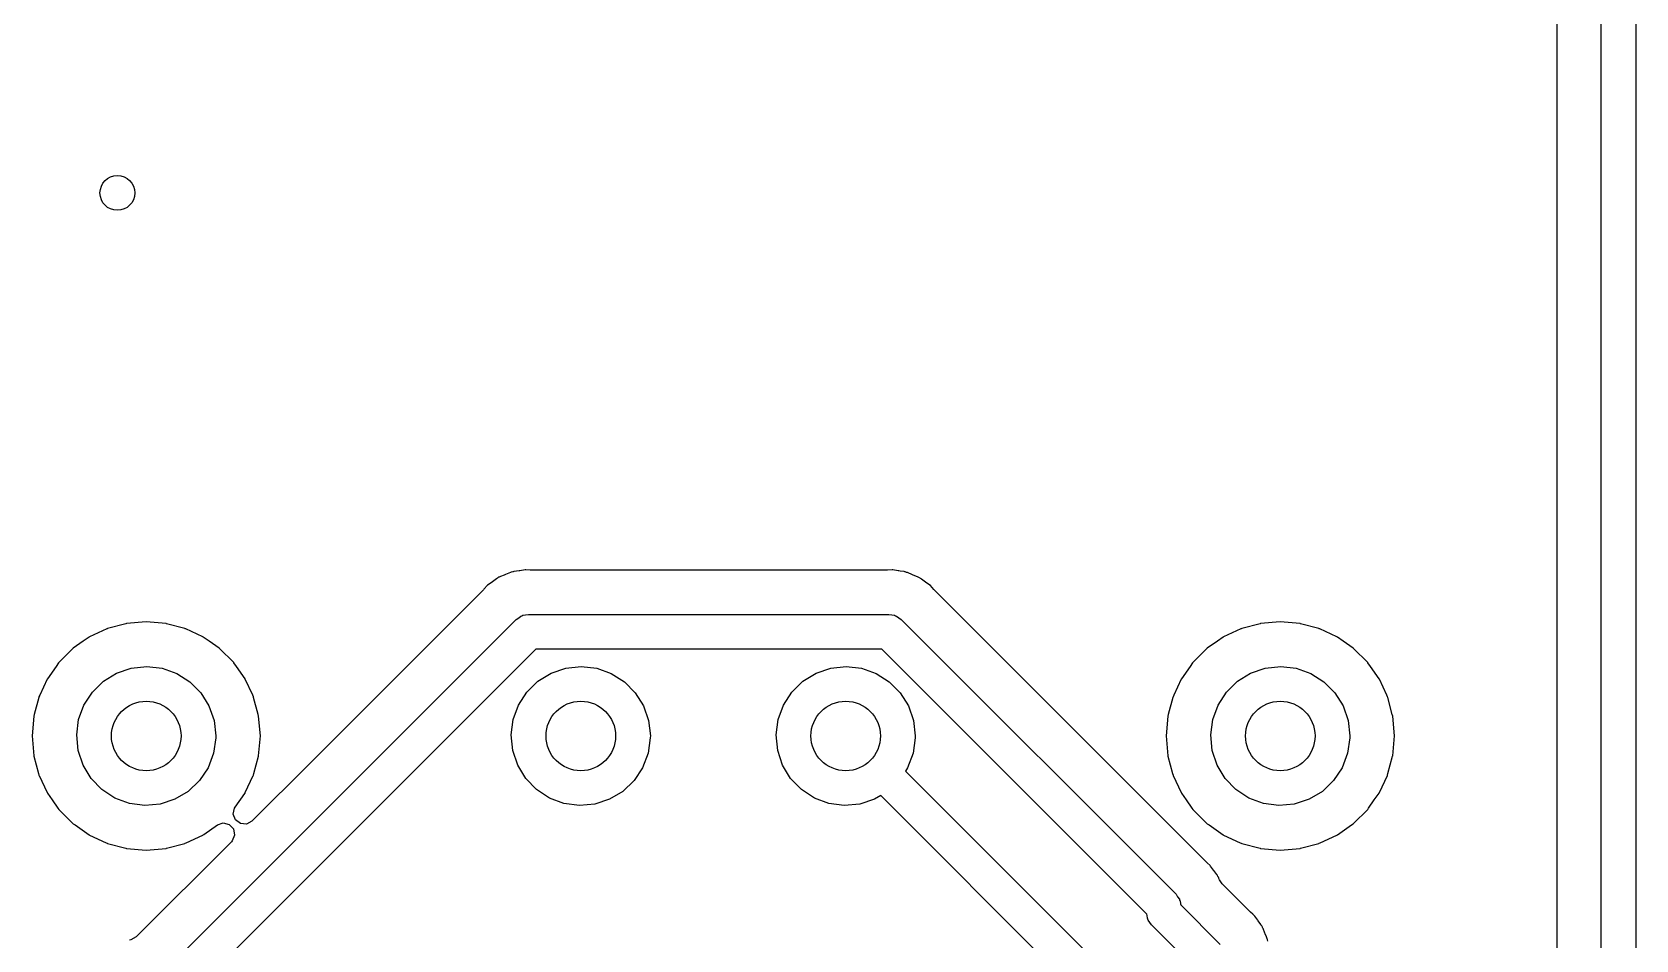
# Model space of a CAD drawing. Extents: x 61 to 228, y -146 to -45.
# Drawn here: x 87.92 to 106.37, y -75.91 to -65.46 of the extents above; entities that cross this region are included whole.
import ezdxf

# ---------------------------------------------------------------- set-up
doc = ezdxf.new("R2010")
doc.units = 0
doc.layers.add('BLACK', color=7, linetype='CONTINUOUS')

msp = doc.modelspace()

# ---------------------------------------------------------------- linework, layer by layer
at = {"layer": 'BLACK', "linetype": 'CONTINUOUS'}
for p, q in [((106.372, -64.1095), (106.372, -79.2483)), ((105.972, -79.1652), (105.972, -64.2694)), ((105.463, -64.6413), (105.463, -78.8199)), ((93.2161, -71.7835), (93.2108, -71.7874)), ((93.2608, -71.7492), (93.2161, -71.7835)), ((93.2668, -71.7446), (93.2608, -71.7492)), ((93.2608, -71.7492), (93.2608, -71.7492)), ((93.2738, -71.7415), (93.2668, -71.7446)), ((93.2761, -71.7402), (93.2738, -71.7415)), ((93.2908, -71.7319), (93.2761, -71.7402)), ((93.2932, -71.7307), (93.2908, -71.7319)), ((93.2995, -71.7264), (93.2932, -71.7307)), ((93.3066, -71.7237), (93.2995, -71.7264)), ((93.351, -71.7069), (93.3066, -71.7237)), ((93.3066, -71.7237), (93.3066, -71.7237)), ((93.3592, -71.7038), (93.351, -71.7069)), ((93.3653, -71.7013), (93.3592, -71.7038)), ((93.4238, -71.6756), (93.3653, -71.7013)), ((93.4313, -71.6743), (93.4238, -71.6756)), ((93.4338, -71.6736), (93.4313, -71.6743)), ((93.4502, -71.6691), (93.4338, -71.6736)), ((93.4528, -71.6685), (93.4502, -71.6691)), ((93.4599, -71.6658), (93.4528, -71.6685)), ((93.5233, -71.6581), (93.4599, -71.6658)), ((93.5298, -71.6572), (93.5233, -71.6581)), ((93.5928, -71.6462), (93.5298, -71.6572)), ((93.6003, -71.6467), (93.5928, -71.6462)), ((93.6505, -71.6501), (93.6003, -71.6467)), ((93.6003, -71.6467), (93.6003, -71.6467)), ((93.659, -71.6504), (93.6505, -71.6501)), ((97.7523, -71.6504), (93.659, -71.6504)), ((97.7596, -71.6502), (97.7523, -71.6504)), ((97.8142, -71.647), (97.7596, -71.6502)), ((97.8218, -71.6466), (97.8142, -71.647)), ((97.8142, -71.647), (97.8142, -71.647)), ((97.8846, -71.6582), (97.8218, -71.6466)), ((97.8911, -71.6593), (97.8846, -71.6582)), ((97.9065, -71.6613), (97.8911, -71.6593)), ((97.9469, -71.6666), (97.9065, -71.6613)), ((97.9544, -71.6676), (97.9469, -71.6666)), ((97.9469, -71.6666), (97.9469, -71.6666)), ((97.9615, -71.6704), (97.9544, -71.6676)), ((97.9641, -71.671), (97.9615, -71.6704)), ((97.9804, -71.6757), (97.9641, -71.671)), ((97.9829, -71.6765), (97.9804, -71.6757)), ((97.9904, -71.6778), (97.9829, -71.6765)), ((98.0486, -71.7041), (97.9904, -71.6778)), ((98.0547, -71.7067), (98.0486, -71.7041)), ((98.1071, -71.7271), (98.0547, -71.7067)), ((98.1142, -71.7299), (98.1071, -71.7271)), ((98.1071, -71.7271), (98.1071, -71.7271)), ((98.1204, -71.7343), (98.1142, -71.7299)), ((98.1228, -71.7355), (98.1204, -71.7343)), ((98.1375, -71.7439), (98.1228, -71.7355)), ((98.1398, -71.7453), (98.1375, -71.7439)), ((98.1467, -71.7484), (98.1398, -71.7453)), ((98.1526, -71.7531), (98.1467, -71.7484)), ((98.1969, -71.7878), (98.1526, -71.7531)), ((93.1117, -71.8753), (91.1125, -73.8746)), ((93.1167, -71.8701), (93.1117, -71.8753)), ((93.1581, -71.8235), (93.1167, -71.8701)), ((93.2108, -71.7874), (93.1581, -71.8235)), ((98.2022, -71.7918), (98.1969, -71.7878)), ((98.2545, -71.8285), (98.2022, -71.7918)), ((98.2745, -71.8514), (98.2545, -71.8285)), ((98.2926, -71.8721), (98.2745, -71.8514)), ((98.2984, -71.8784), (98.2926, -71.8721)), ((101.423, -75.0031), (98.2984, -71.8784)), ((88.7779, -72.3264), (88.5803, -72.4186)), ((88.7829, -72.3241), (88.7779, -72.3264)), ((88.7779, -72.3264), (88.7779, -72.3264)), ((88.7882, -72.3227), (88.7829, -72.3241)), ((88.9987, -72.2663), (88.7882, -72.3227)), ((88.7882, -72.3227), (88.7882, -72.3227)), ((89.004, -72.2649), (88.9987, -72.2663)), ((88.9987, -72.2663), (88.9987, -72.2663)), ((89.2321, -72.2449), (89.004, -72.2649)), ((89.4602, -72.2649), (89.2321, -72.2449)), ((89.2918, -76.4144), (93.4889, -72.2172)), ((89.4655, -72.2663), (89.4602, -72.2649)), ((89.676, -72.3227), (89.4655, -72.2663)), ((89.4655, -72.2663), (89.4655, -72.2663)), ((89.6813, -72.3241), (89.676, -72.3227)), ((89.676, -72.3227), (89.676, -72.3227)), ((89.6863, -72.3264), (89.6813, -72.3241)), ((89.8839, -72.4186), (89.6863, -72.3264)), ((89.6863, -72.3264), (89.6863, -72.3264)), ((93.4889, -72.2172), (93.5173, -72.1995)), ((93.5173, -72.1995), (93.5434, -72.1787)), ((93.5434, -72.1787), (93.5546, -72.1761)), ((93.5546, -72.1761), (93.5643, -72.17)), ((93.5643, -72.17), (93.5975, -72.1663)), ((93.5975, -72.1663), (93.6301, -72.1589)), ((93.6301, -72.1589), (97.7773, -72.1589)), ((97.7773, -72.1589), (97.8099, -72.1664)), ((97.8099, -72.1664), (97.8431, -72.1701)), ((97.8431, -72.1701), (97.8528, -72.1762)), ((97.8528, -72.1762), (97.864, -72.1788)), ((97.864, -72.1788), (97.8901, -72.1997)), ((97.8901, -72.1997), (97.9184, -72.2175)), ((97.9184, -72.2175), (101.081, -75.3804)), ((101.826, -72.3264), (101.628, -72.4186)), ((101.831, -72.3241), (101.826, -72.3264)), ((101.826, -72.3264), (101.826, -72.3264)), ((101.836, -72.3227), (101.831, -72.3241)), ((102.047, -72.2663), (101.836, -72.3227)), ((101.836, -72.3227), (101.836, -72.3227)), ((102.052, -72.2649), (102.047, -72.2663)), ((102.047, -72.2663), (102.047, -72.2663)), ((102.28, -72.2449), (102.052, -72.2649)), ((102.508, -72.2649), (102.28, -72.2449)), ((102.513, -72.2663), (102.508, -72.2649)), ((102.514, -72.2663), (102.513, -72.2663)), ((102.724, -72.3227), (102.514, -72.2663)), ((102.729, -72.3241), (102.724, -72.3227)), ((102.724, -72.3227), (102.724, -72.3227)), ((102.734, -72.3264), (102.729, -72.3241)), ((102.932, -72.4186), (102.734, -72.3264)), ((102.734, -72.3264), (102.734, -72.3264)), ((88.5075, -72.4684), (88.3923, -72.549)), ((88.5754, -72.4209), (88.5075, -72.4684)), ((88.5803, -72.4186), (88.5754, -72.4209)), ((88.5803, -72.4186), (88.5803, -72.4186)), ((89.8888, -72.4209), (89.8839, -72.4186)), ((89.8839, -72.4186), (89.8839, -72.4186)), ((89.9567, -72.4684), (89.8888, -72.4209)), ((90.0719, -72.549), (89.9567, -72.4684)), ((101.556, -72.4684), (101.44, -72.549)), ((101.623, -72.4209), (101.556, -72.4684)), ((101.628, -72.4186), (101.623, -72.4209)), ((101.628, -72.4186), (101.628, -72.4186)), ((102.937, -72.4209), (102.932, -72.4186)), ((102.932, -72.4186), (102.932, -72.4186)), ((103.005, -72.4684), (102.937, -72.4209)), ((103.12, -72.549), (103.005, -72.4684)), ((88.3878, -72.5522), (88.2259, -72.7141)), ((88.3923, -72.549), (88.3878, -72.5522)), ((88.3923, -72.549), (88.3923, -72.549)), ((93.713, -72.5589), (89.7899, -76.482)), ((90.0764, -72.5522), (90.0719, -72.549)), ((90.0719, -72.549), (90.0719, -72.549)), ((90.2383, -72.7141), (90.0764, -72.5522)), ((97.6941, -72.5589), (93.713, -72.5589)), ((100.744, -75.6085), (97.6941, -72.5589)), ((101.436, -72.5522), (101.274, -72.7141)), ((101.44, -72.549), (101.436, -72.5522)), ((101.44, -72.549), (101.44, -72.549)), ((103.124, -72.5522), (103.12, -72.549)), ((103.12, -72.549), (103.12, -72.549)), ((103.286, -72.7141), (103.124, -72.5522)), ((88.1945, -72.7589), (88.0946, -72.9017)), ((88.2227, -72.7186), (88.1945, -72.7589)), ((88.2259, -72.7141), (88.2227, -72.7186)), ((88.2227, -72.7186), (88.2227, -72.7186)), ((88.7396, -72.928), (88.8915, -72.8345)), ((88.8915, -72.8345), (89.0603, -72.7771)), ((89.0603, -72.7771), (89.2377, -72.7584)), ((89.2377, -72.7584), (89.4148, -72.7795)), ((89.4148, -72.7795), (89.5828, -72.8394)), ((89.5828, -72.8394), (89.7334, -72.9349)), ((90.2415, -72.7186), (90.2383, -72.7141)), ((90.2697, -72.7589), (90.2415, -72.7186)), ((90.2415, -72.7186), (90.2415, -72.7186)), ((90.3696, -72.9017), (90.2697, -72.7589)), ((93.7396, -72.928), (93.8915, -72.8345)), ((93.8915, -72.8345), (94.0603, -72.7771)), ((94.0603, -72.7771), (94.2377, -72.7584)), ((94.2377, -72.7584), (94.4148, -72.7795)), ((94.4148, -72.7795), (94.5828, -72.8394)), ((94.5828, -72.8394), (94.7334, -72.9349)), ((96.7876, -72.928), (96.9395, -72.8345)), ((96.9395, -72.8345), (97.1083, -72.7771)), ((97.1083, -72.7771), (97.2857, -72.7584)), ((97.2857, -72.7584), (97.4628, -72.7795)), ((97.4628, -72.7795), (97.6308, -72.8394)), ((97.6308, -72.8394), (97.7814, -72.9349)), ((101.243, -72.7589), (101.143, -72.9017)), ((101.271, -72.7186), (101.243, -72.7589)), ((101.274, -72.7141), (101.271, -72.7186)), ((101.271, -72.7186), (101.271, -72.7186)), ((101.788, -72.928), (101.939, -72.8345)), ((101.939, -72.8345), (102.108, -72.7771)), ((102.108, -72.7771), (102.286, -72.7584)), ((102.286, -72.7584), (102.463, -72.7795)), ((102.463, -72.7795), (102.631, -72.8394)), ((102.631, -72.8394), (102.781, -72.9349)), ((103.289, -72.7186), (103.286, -72.7141)), ((103.318, -72.7589), (103.289, -72.7186)), ((103.289, -72.7186), (103.289, -72.7186)), ((103.418, -72.9017), (103.318, -72.7589)), ((88.0923, -72.9066), (88.0067, -73.0902)), ((88.0946, -72.9017), (88.0923, -72.9066)), ((88.0923, -72.9066), (88.0923, -72.9066)), ((88.5155, -73.2027), (88.6121, -73.0528)), ((88.6121, -73.0528), (88.7396, -72.928)), ((89.7334, -72.9349), (89.8591, -73.0615)), ((89.8591, -73.0615), (89.9536, -73.2127)), ((90.3719, -72.9066), (90.3696, -72.9017)), ((90.4575, -73.0902), (90.3719, -72.9066)), ((90.3719, -72.9066), (90.3719, -72.9066)), ((93.5155, -73.2027), (93.6121, -73.0528)), ((93.6121, -73.0528), (93.7396, -72.928)), ((94.7334, -72.9349), (94.8591, -73.0615)), ((94.8591, -73.0615), (94.9536, -73.2127)), ((96.5635, -73.2027), (96.6601, -73.0528)), ((96.6601, -73.0528), (96.7876, -72.928)), ((97.7814, -72.9349), (97.9071, -73.0615)), ((97.9071, -73.0615), (98.0016, -73.2127)), ((101.14, -72.9066), (101.055, -73.0902)), ((101.143, -72.9017), (101.14, -72.9066)), ((101.14, -72.9066), (101.14, -72.9066)), ((101.564, -73.2027), (101.66, -73.0528)), ((101.66, -73.0528), (101.788, -72.928)), ((102.781, -72.9349), (102.907, -73.0615)), ((102.907, -73.0615), (103.002, -73.2127)), ((103.42, -72.9066), (103.418, -72.9017)), ((103.506, -73.0902), (103.42, -72.9066)), ((103.42, -72.9066), (103.42, -72.9066)), ((87.9964, -73.1145), (87.944, -73.3098)), ((87.9978, -73.1092), (87.9964, -73.1145)), ((87.9964, -73.1145), (87.9964, -73.1145)), ((88.0067, -73.0902), (87.9978, -73.1092)), ((88.4545, -73.3703), (88.5155, -73.2027)), ((89.9536, -73.2127), (90.0122, -73.3812)), ((90.4664, -73.1092), (90.4575, -73.0902)), ((90.4678, -73.1145), (90.4664, -73.1092)), ((90.5202, -73.3098), (90.4678, -73.1145)), ((90.4678, -73.1145), (90.4678, -73.1145)), ((93.4545, -73.3703), (93.5155, -73.2027)), ((94.9536, -73.2127), (95.0122, -73.3812)), ((96.5025, -73.3703), (96.5635, -73.2027)), ((98.0016, -73.2127), (98.0602, -73.3812)), ((101.044, -73.1145), (100.992, -73.3098)), ((101.046, -73.1092), (101.044, -73.1145)), ((101.044, -73.1145), (101.044, -73.1145)), ((101.055, -73.0902), (101.046, -73.1092)), ((101.503, -73.3703), (101.564, -73.2027)), ((103.002, -73.2127), (103.06, -73.3812)), ((103.514, -73.1092), (103.506, -73.0902)), ((103.516, -73.1145), (103.514, -73.1092)), ((103.568, -73.3098), (103.516, -73.1145)), ((103.516, -73.1145), (103.516, -73.1145)), ((87.9386, -73.3303), (87.9186, -73.5584)), ((87.944, -73.3098), (87.9386, -73.3303)), ((88.4322, -73.5472), (88.4545, -73.3703)), ((90.0122, -73.3812), (90.0321, -73.5584)), ((90.5256, -73.3303), (90.5202, -73.3098)), ((90.5456, -73.5584), (90.5256, -73.3303)), ((93.4322, -73.5472), (93.4545, -73.3703)), ((95.0122, -73.3812), (95.0321, -73.5584)), ((96.4802, -73.5472), (96.5025, -73.3703)), ((98.0602, -73.3812), (98.0801, -73.5584)), ((100.987, -73.3303), (100.967, -73.5584)), ((100.992, -73.3098), (100.987, -73.3303)), ((101.48, -73.5472), (101.503, -73.3703)), ((103.06, -73.3812), (103.08, -73.5584)), ((103.574, -73.3303), (103.568, -73.3098)), ((103.594, -73.5584), (103.574, -73.3303)), ((87.9186, -73.5584), (87.9386, -73.7865)), ((88.4496, -73.7247), (88.4322, -73.5472)), ((90.0318, -73.5807), (90.007, -73.7574)), ((90.0321, -73.5584), (90.0318, -73.5807)), ((90.5256, -73.7865), (90.5456, -73.5584)), ((93.4496, -73.7247), (93.4322, -73.5472)), ((95.0318, -73.5807), (95.007, -73.7574)), ((95.0321, -73.5584), (95.0318, -73.5807)), ((96.4976, -73.7247), (96.4802, -73.5472)), ((98.0798, -73.5807), (98.055, -73.7574)), ((98.0801, -73.5584), (98.0798, -73.5807)), ((100.967, -73.5584), (100.987, -73.7865)), ((101.498, -73.7247), (101.48, -73.5472)), ((103.08, -73.5807), (103.055, -73.7574)), ((103.08, -73.5584), (103.08, -73.5807)), ((103.574, -73.7865), (103.594, -73.5584)), ((87.9386, -73.7865), (87.94, -73.7918)), ((87.94, -73.7918), (87.94, -73.7918)), ((87.94, -73.7918), (87.9928, -73.9889)), ((88.5059, -73.894), (88.4496, -73.7247)), ((90.007, -73.7574), (89.9436, -73.9241)), ((90.4714, -73.9889), (90.5242, -73.7918)), ((90.5242, -73.7918), (90.5256, -73.7865)), ((90.5242, -73.7918), (90.5242, -73.7918)), ((93.5059, -73.894), (93.4496, -73.7247)), ((95.007, -73.7574), (94.9436, -73.9241)), ((96.5539, -73.894), (96.4976, -73.7247)), ((98.055, -73.7574), (97.9916, -73.9241)), ((100.987, -73.7865), (100.988, -73.7918)), ((100.988, -73.7918), (100.988, -73.7918)), ((100.988, -73.7918), (101.041, -73.9889)), ((101.554, -73.894), (101.498, -73.7247)), ((103.055, -73.7574), (102.992, -73.9241)), ((103.519, -73.9889), (103.572, -73.7918)), ((103.572, -73.7918), (103.574, -73.7865)), ((103.572, -73.7918), (103.572, -73.7918)), ((87.9928, -73.9889), (87.9978, -74.0076)), ((88.5983, -74.0465), (88.5059, -73.894)), ((89.9436, -73.9241), (89.8449, -74.0726)), ((91.1125, -73.8746), (90.4485, -74.5386)), ((90.4664, -74.0076), (90.4714, -73.9889)), ((93.5983, -74.0465), (93.5059, -73.894)), ((94.9436, -73.9241), (94.8449, -74.0726)), ((96.6463, -74.0465), (96.5539, -73.894)), ((97.9916, -73.9241), (97.9665, -73.9619)), ((97.9665, -73.9619), (100.419, -76.4144)), ((101.041, -73.9889), (101.046, -74.0076)), ((101.646, -74.0465), (101.554, -73.894)), ((102.992, -73.9241), (102.893, -74.0726)), ((103.514, -74.0076), (103.519, -73.9889)), ((87.9978, -74.0076), (88.0001, -74.0126)), ((88.0001, -74.0126), (88.0001, -74.0126)), ((88.0001, -74.0126), (88.0923, -74.2102)), ((88.7222, -74.1748), (88.5983, -74.0465)), ((88.8714, -74.2725), (88.7222, -74.1748)), ((89.8449, -74.0726), (89.7158, -74.1956)), ((90.3719, -74.2102), (90.4641, -74.0126)), ((90.4641, -74.0126), (90.4664, -74.0076)), ((90.4641, -74.0126), (90.4641, -74.0126)), ((93.7222, -74.1748), (93.5983, -74.0465)), ((93.8714, -74.2725), (93.7222, -74.1748)), ((94.8449, -74.0726), (94.7158, -74.1956)), ((96.7702, -74.1748), (96.6463, -74.0465)), ((96.9194, -74.2725), (96.7702, -74.1748)), ((101.046, -74.0076), (101.048, -74.0126)), ((101.048, -74.0126), (101.048, -74.0126)), ((101.048, -74.0126), (101.14, -74.2102)), ((101.77, -74.1748), (101.646, -74.0465)), ((101.919, -74.2725), (101.77, -74.1748)), ((102.893, -74.0726), (102.764, -74.1956)), ((103.42, -74.2102), (103.512, -74.0126)), ((103.512, -74.0126), (103.514, -74.0076)), ((103.512, -74.0126), (103.512, -74.0126)), ((88.0923, -74.2102), (88.0923, -74.2102)), ((88.0923, -74.2102), (88.0946, -74.2151)), ((88.0946, -74.2151), (88.1505, -74.295)), ((88.1505, -74.295), (88.2161, -74.3887)), ((89.0386, -74.3346), (88.8714, -74.2725)), ((89.2153, -74.3582), (89.0386, -74.3346)), ((89.393, -74.3421), (89.2153, -74.3582)), ((89.5626, -74.2869), (89.393, -74.3421)), ((89.7158, -74.1956), (89.5626, -74.2869)), ((90.2561, -74.3772), (90.3665, -74.2197)), ((90.3665, -74.2197), (90.3696, -74.2151)), ((90.3665, -74.2197), (90.3665, -74.2197)), ((90.3696, -74.2151), (90.3719, -74.2102)), ((90.3719, -74.2102), (90.3719, -74.2102)), ((94.0386, -74.3346), (93.8714, -74.2725)), ((94.2153, -74.3582), (94.0386, -74.3346)), ((94.393, -74.3421), (94.2153, -74.3582)), ((94.5626, -74.2869), (94.393, -74.3421)), ((94.7158, -74.1956), (94.5626, -74.2869)), ((97.0866, -74.3346), (96.9194, -74.2725)), ((97.2633, -74.3582), (97.0866, -74.3346)), ((97.441, -74.3421), (97.2633, -74.3582)), ((97.6106, -74.2869), (97.441, -74.3421)), ((97.6828, -74.2439), (97.6106, -74.2869)), ((100.036, -76.5971), (97.6828, -74.2439)), ((101.14, -74.2102), (101.14, -74.2102)), ((101.14, -74.2102), (101.143, -74.2151)), ((101.143, -74.2151), (101.198, -74.295)), ((101.198, -74.295), (101.264, -74.3887)), ((102.087, -74.3346), (101.919, -74.2725)), ((102.263, -74.3582), (102.087, -74.3346)), ((102.441, -74.3421), (102.263, -74.3582)), ((102.611, -74.2869), (102.441, -74.3421)), ((102.764, -74.1956), (102.611, -74.2869)), ((103.296, -74.3887), (103.362, -74.295)), ((103.362, -74.295), (103.418, -74.2151)), ((103.418, -74.2151), (103.42, -74.2102)), ((103.42, -74.2102), (103.42, -74.2102)), ((88.2161, -74.3887), (88.2259, -74.4027)), ((88.2259, -74.4027), (88.3878, -74.5646)), ((90.2337, -74.4585), (90.2488, -74.3891)), ((90.2585, -74.525), (90.2337, -74.4585)), ((90.2488, -74.3891), (90.2561, -74.3772)), ((90.3153, -74.5675), (90.2585, -74.525)), ((90.4485, -74.5386), (90.3861, -74.5726)), ((101.264, -74.3887), (101.274, -74.4027)), ((101.274, -74.4027), (101.436, -74.5646)), ((103.124, -74.5646), (103.286, -74.4027)), ((103.286, -74.4027), (103.296, -74.3887)), ((88.3878, -74.5646), (88.3923, -74.5678)), ((88.3923, -74.5678), (88.3923, -74.5678)), ((88.3923, -74.5678), (88.4125, -74.5819)), ((88.4125, -74.5819), (88.5754, -74.6959)), ((88.5754, -74.6959), (88.5803, -74.6982)), ((88.5803, -74.6982), (88.5803, -74.6982)), ((88.5803, -74.6982), (88.7725, -74.7878)), ((89.6917, -74.7878), (89.8839, -74.6982)), ((89.8839, -74.6982), (89.8888, -74.6959)), ((89.8839, -74.6982), (89.8839, -74.6982)), ((89.8888, -74.6959), (89.8934, -74.6928)), ((89.8934, -74.6928), (90.0509, -74.5824)), ((90.0509, -74.5824), (90.1182, -74.5598)), ((90.1182, -74.5598), (90.187, -74.577)), ((90.187, -74.577), (90.2356, -74.6288)), ((90.2485, -74.6986), (90.2216, -74.7643)), ((90.2356, -74.6288), (90.2485, -74.6986)), ((90.3861, -74.5726), (90.3153, -74.5675)), ((101.436, -74.5646), (101.44, -74.5678)), ((101.44, -74.5678), (101.44, -74.5678)), ((101.44, -74.5678), (101.461, -74.5819)), ((101.461, -74.5819), (101.623, -74.6959)), ((101.623, -74.6959), (101.628, -74.6982)), ((101.628, -74.6982), (101.628, -74.6982)), ((101.628, -74.6982), (101.82, -74.7878)), ((102.74, -74.7878), (102.932, -74.6982)), ((102.932, -74.6982), (102.937, -74.6959)), ((102.932, -74.6982), (102.932, -74.6982)), ((102.937, -74.6959), (103.1, -74.5819)), ((103.1, -74.5819), (103.12, -74.5678)), ((103.12, -74.5678), (103.124, -74.5646)), ((103.12, -74.5678), (103.12, -74.5678)), ((88.7725, -74.7878), (88.7829, -74.7927)), ((88.7829, -74.7927), (88.7882, -74.7941)), ((88.7882, -74.7941), (88.7882, -74.7941)), ((88.7882, -74.7941), (88.9987, -74.8505)), ((88.9987, -74.8505), (88.9987, -74.8505)), ((88.9987, -74.8505), (89.004, -74.8519)), ((89.004, -74.8519), (89.2321, -74.8719)), ((90.2123, -74.7748), (89.1168, -75.8702)), ((89.2321, -74.8719), (89.4602, -74.8519)), ((89.4602, -74.8519), (89.4655, -74.8505)), ((89.4655, -74.8505), (89.676, -74.7941)), ((89.4655, -74.8505), (89.4655, -74.8505)), ((89.676, -74.7941), (89.6813, -74.7927)), ((89.676, -74.7941), (89.676, -74.7941)), ((89.6813, -74.7927), (89.6917, -74.7878)), ((90.2216, -74.7643), (90.2123, -74.7748)), ((101.82, -74.7878), (101.831, -74.7927)), ((101.831, -74.7927), (101.836, -74.7941)), ((101.836, -74.7941), (101.836, -74.7941)), ((101.836, -74.7941), (102.047, -74.8505)), ((102.047, -74.8505), (102.047, -74.8505)), ((102.047, -74.8505), (102.052, -74.8519)), ((102.052, -74.8519), (102.28, -74.8719)), ((102.28, -74.8719), (102.508, -74.8519)), ((102.508, -74.8519), (102.513, -74.8505)), ((102.513, -74.8505), (102.514, -74.8505)), ((102.514, -74.8505), (102.724, -74.7941)), ((102.724, -74.7941), (102.729, -74.7927)), ((102.724, -74.7941), (102.724, -74.7941)), ((102.729, -74.7927), (102.74, -74.7878)), ((101.428, -75.0081), (101.423, -75.0031)), ((101.44, -75.0183), (101.428, -75.0081)), ((101.475, -75.0496), (101.44, -75.0183)), ((101.479, -75.0558), (101.475, -75.0496)), ((101.511, -75.1022), (101.479, -75.0558)), ((101.479, -75.0558), (101.479, -75.0558)), ((101.515, -75.1075), (101.511, -75.1022)), ((101.549, -75.1522), (101.515, -75.1075)), ((101.554, -75.1582), (101.549, -75.1522)), ((101.549, -75.1522), (101.549, -75.1522)), ((101.557, -75.1652), (101.554, -75.1582)), ((101.558, -75.1675), (101.557, -75.1652)), ((101.567, -75.1823), (101.558, -75.1675)), ((101.568, -75.1846), (101.567, -75.1823)), ((101.572, -75.1909), (101.568, -75.1846)), ((101.575, -75.198), (101.572, -75.1909)), ((101.581, -75.2138), (101.575, -75.198)), ((101.575, -75.198), (101.575, -75.198)), ((101.61, -75.2583), (101.581, -75.2138)), ((101.932, -75.5805), (101.61, -75.2583)), ((101.081, -75.3804), (101.099, -75.4087)), ((101.099, -75.4087), (101.12, -75.4348)), ((101.12, -75.4348), (101.122, -75.446)), ((101.122, -75.446), (101.128, -75.4558)), ((101.128, -75.4558), (101.132, -75.489)), ((100.747, -75.623), (100.744, -75.6085)), ((100.751, -75.6562), (100.747, -75.623)), ((100.757, -75.6659), (100.751, -75.6562)), ((101.132, -75.489), (101.135, -75.5034)), ((101.135, -75.5034), (101.59, -75.9577)), ((101.937, -75.5854), (101.932, -75.5805)), ((101.963, -75.609), (101.937, -75.5854)), ((101.983, -75.6269), (101.963, -75.609)), ((101.988, -75.6332), (101.983, -75.6269)), ((102.02, -75.6795), (101.988, -75.6332)), ((101.988, -75.6332), (101.988, -75.6332)), ((100.759, -75.6771), (100.757, -75.6659)), ((100.78, -75.7033), (100.759, -75.6771)), ((100.798, -75.7316), (100.78, -75.7033)), ((101.248, -76.1817), (100.798, -75.7316)), ((102.024, -75.6849), (102.02, -75.6795)), ((102.058, -75.7295), (102.024, -75.6849)), ((102.058, -75.7296), (102.058, -75.7295)), ((102.062, -75.7356), (102.058, -75.7296)), ((102.065, -75.7425), (102.062, -75.7356)), ((102.067, -75.7448), (102.065, -75.7425)), ((102.075, -75.7596), (102.067, -75.7448)), ((102.076, -75.762), (102.075, -75.7596)), ((102.081, -75.7682), (102.076, -75.762)), ((102.083, -75.7753), (102.081, -75.7682)), ((102.103, -75.828), (102.083, -75.7753)), ((102.083, -75.7753), (102.083, -75.7753)), ((102.106, -75.8341), (102.103, -75.828)), ((102.122, -75.8702), (102.106, -75.8341)), ((89.0545, -75.9043), (89.0407, -75.9065)), ((89.1168, -75.8702), (89.0545, -75.9043)), ((102.131, -75.8926), (102.122, -75.8702)), ((102.133, -75.9001), (102.131, -75.8926)), ((102.133, -75.9026), (102.133, -75.9001)), ((102.138, -75.9189), (102.133, -75.9026))]:
    msp.add_line(p, q, dxfattribs=at)
at = {"layer": 'BLACK'}
for centre, radius in [((88.9, -67.31), 0.2), ((89.2321, -73.5584), 0.4), ((94.2321, -73.5584), 0.4), ((97.2801, -73.5584), 0.4), ((102.28, -73.5584), 0.4)]:
    msp.add_circle(centre, radius, dxfattribs=at)

doc.saveas('drawing.dxf')
